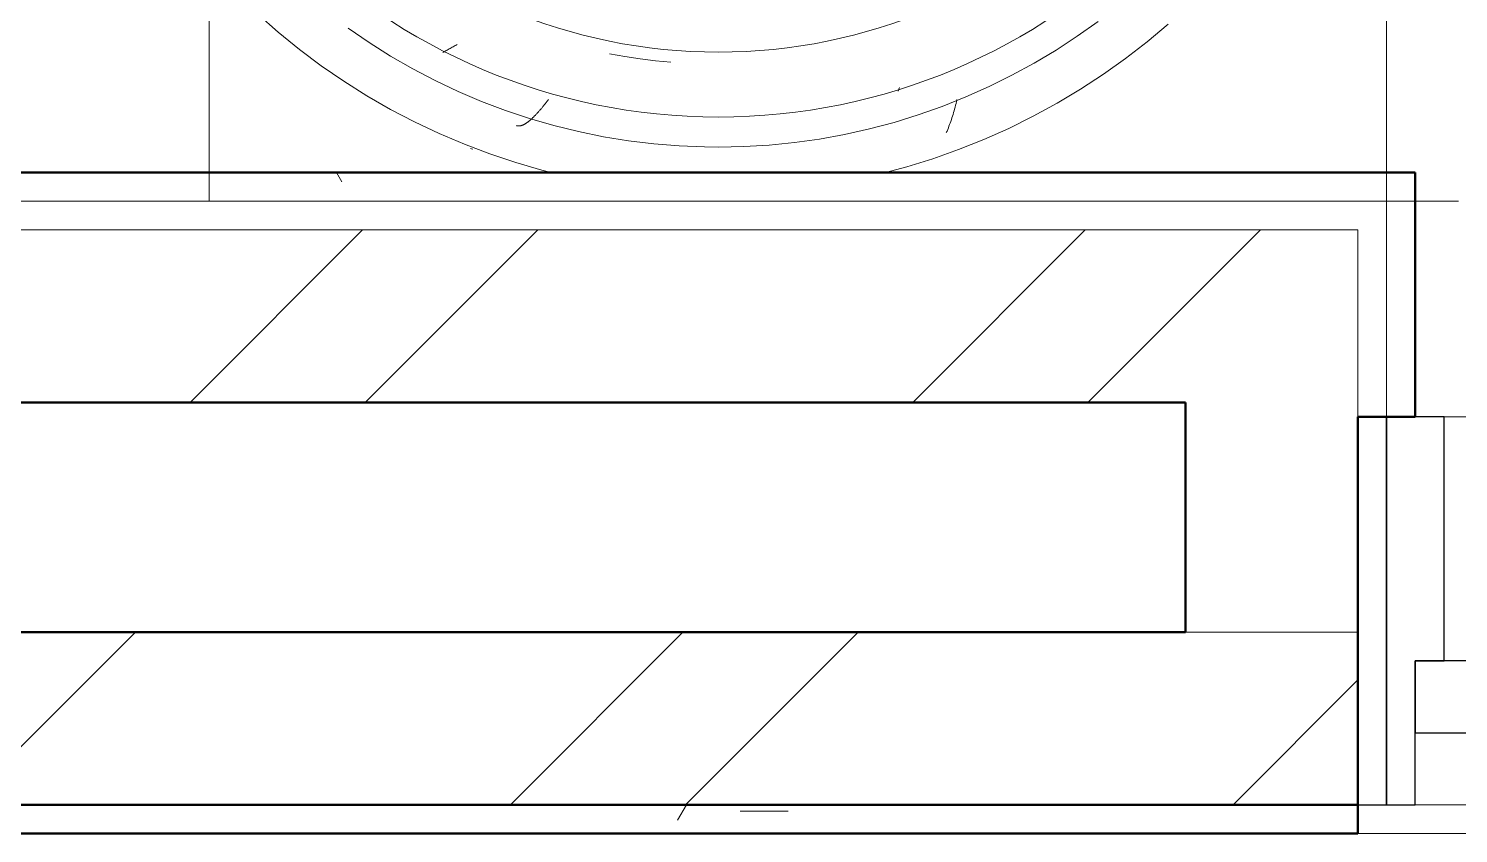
# Model space of a CAD drawing. Header units: millimetres. Extents: x -9358 to 257996, y -67499 to 9117.
# Drawn here: x 35675 to 36670, y -218 to 342 of the extents above; entities that cross this region are included whole.
import ezdxf

# ---------------------------------------------------------------- set-up
doc = ezdxf.new("R2010")
doc.units = ezdxf.units.MM
doc.header["$LTSCALE"] = 1000
for name, color, linetype, lineweight in [('A-WAL-CLD', 8, 'Continuous', 9), ('A-WAL-CMU', 8, 'Continuous', 50), ('A-WAL-LOW-20', 8, 'Continuous', 18), ('A-WAL-LOW-30', 8, 'Continuous', 18), ('A-WAL-PAT-1', 8, 'Continuous', 9), ('A-WIN', 8, 'Continuous', 9), ('A-WIN-1', 8, 'Continuous', 25)]:
    doc.layers.add(name, color=color, linetype=linetype, lineweight=lineweight)
pattern_1 = [(45, (0, 0), (-251.447, 251.447), []), (45, (0, 381), (-251.447, 251.447), [])]
pattern_2 = [(0, (0, 0), (812.8, 203.2), [33.528, -576.072, 33.528, -576.072, -3251.2]), (0, (0, 0), (812.8, 203.2), [-1219.2, 33.528, -1185.672, 33.528, -576.072, -1422.4]), (0, (0, 0), (812.8, 203.2), [-3048, 33.528, -372.872, 33.528, -982.472]), (120, (304.8, 101.6), (-582.3764, 602.3054), [33.528, -576.072, 33.528, -576.072, -3251.2]), (120, (304.8, 101.6), (-582.3764, 602.3054), [-1219.2, 33.528, -1185.672, 33.528, -576.072, -1422.4]), (120, (304.8, 101.6), (-582.3764, 602.3054), [-3048, 33.528, -372.872, 33.528, -982.472]), (240, (406.4, 508), (-230.4236, -805.5054), [33.528, -576.072, 33.528, -576.072, -3251.2]), (240, (406.4, 508), (-230.4236, -805.5054), [-1219.2, 33.528, -1185.672, 33.528, -576.072, -1422.4]), (240, (406.4, 508), (-230.4236, -805.5054), [-3048, 33.528, -372.872, 33.528, -982.472])]

# ---------------------------------------------------------------- blocks, each defined once
blk = doc.blocks.new('Walls 158 - Walls 13-1778402-01-Ground Floor Furniture Plan')
at = {"layer": 'A-WAL-PAT-1'}
h = blk.add_hatch(dxfattribs=at)
h.set_pattern_fill('FP_133', color=256, style=0, pattern_type=2)
h.set_pattern_definition([(90, (34450, 700), (-900, 6e-14), [700, -700]), (90, (34000, 0), (-1800, 1e-13), [700, -700]), (0, (34000, 0), (0, 700), [])])
h.paths.add_polyline_path([(34730, 370), (36620, 370), (36620, 1370), (34730, 1370), (34730, 588.96)], flags=0)
h.paths.add_polyline_path([(35230.1, 406.52), (35158.25, 406.52), (35085.76, 418.62), (35012.56, 444.48), (34951.61, 477.46), (34892.41, 523.9), (34843.83, 576.68), (34803.63, 638.2), (34774.11, 705.51), (34756.07, 776.76), (34750, 850), (34756.07, 923.24), (34775.8, 998.33), (34803.63, 1061.8), (34846.67, 1126.41), (34893.61, 1177.4), (34956.16, 1225), (35016.25, 1257.52), (35090.67, 1282.2), (35159.9, 1293.48), (35231.75, 1293.48), (35304.24, 1281.38), (35373.75, 1257.52), (35438.39, 1222.54), (35498.6, 1175), (35546.17, 1123.32), (35586.37, 1061.8), (35615.89, 994.49), (35633.93, 923.24), (35640, 850), (35632.9, 772.69), (35614.2, 701.67), (35586.37, 638.2), (35546.17, 576.68), (35495.09, 521.59), (35436.05, 476.19), (35373.75, 442.48), (35299.33, 417.8), (35231.75, 406.52)], flags=0)
h.paths.add_polyline_path([(36177.96, 406.52), (36118.25, 406.52), (36045.76, 418.62), (35976.25, 442.48), (35911.61, 477.46), (35853.61, 522.6), (35802.62, 578.54), (35763.63, 638.2), (35734.11, 705.51), (35716.07, 776.76), (35710, 850), (35716.07, 923.24), (35735.8, 998.33), (35765.93, 1065.31), (35803.83, 1123.32), (35854.74, 1178.28), (35913.95, 1223.81), (35976.25, 1257.52), (36050.67, 1282.2), (36119.9, 1293.48), (36191.75, 1293.48), (36264.24, 1281.38), (36333.75, 1257.52), (36402.55, 1219.3), (36458.82, 1174.76), (36506.17, 1123.32), (36546.37, 1061.8), (36575.89, 994.49), (36593.93, 923.24), (36600, 850), (36593.93, 776.76), (36574.2, 701.67), (36546.37, 638.2), (36506.17, 576.68), (36456.39, 522.6), (36396.05, 476.19), (36333.75, 442.48), (36259.33, 417.8), (36190.1, 406.52)], flags=0)
at = {"layer": 'A-WAL-LOW-20'}
blk.add_line((36620, 370), (36620, 1370), dxfattribs=at)
blk = doc.blocks.new('Walls 165 - Walls 6-1778459-01-Ground Floor Furniture Plan')
at = {"layer": 'A-WAL-PAT-1'}
h = blk.add_hatch(dxfattribs=at)
h.set_pattern_fill('FP_136', color=256, style=0, pattern_type=2)
h.set_pattern_definition([(270, (36170, 439.6), (900, 6e-14), [700, -700]), (270, (36620, 1139.6), (1800, 1e-13), [700, -700]), (180, (36620, 1139.6), (-9e-14, -700), [])])
h.paths.add_polyline_path([(36620, 370), (36670, 370), (36670, 1370), (36620, 1370), (36620, 725.9)], flags=0)
at = {"layer": 'A-WAL-LOW-20'}
for p, q in [((36620, 370), (36620, 1370)), ((36670, 370), (36620, 370))]:
    blk.add_line(p, q, dxfattribs=at)
blk = doc.blocks.new('Sliding_Window_Double - 3200 x 2700-V54-01-Ground Floor Furniture Plan')
at = {"layer": 'A-WIN'}
for p, q in [((1663.69, 180.56), (909.14, 180.56)), ((-1436.31, -89.44), (1643.69, -89.44))]:
    blk.add_line(p, q, dxfattribs=at)
at = {"layer": 'A-WIN-1'}
for p, q in [((1683.69, 180.56), (1663.69, 180.56)), ((1663.69, 180.56), (1663.69, 80.56)), ((1683.69, -89.44), (1683.69, 180.56)), ((1703.69, 180.56), (1683.69, 180.56)), ((1683.69, 180.56), (1683.69, -89.44)), ((1663.69, 130.56), (1613.69, 130.56)), ((1663.69, 80.56), (1663.69, 130.56)), ((1613.69, 80.56), (1663.69, 80.56)), ((1663.69, 80.56), (1643.69, 80.56)), ((1643.69, 80.56), (1643.69, -89.44)), ((1643.69, -89.44), (1663.69, -89.44))]:
    blk.add_line(p, q, dxfattribs=at)
blk = doc.blocks.new('FP_126-01-Ground Floor Furniture Plan')
at = {"layer": 'A-WAL-PAT-1'}
for p, q in [((49759.05, 698.96), (49758.32, 698.57)), ((49759.78, 699.36), (49759.05, 698.96)), ((49760.51, 699.75), (49759.78, 699.36)), ((49761.23, 700.15), (49760.51, 699.75)), ((49761.95, 700.54), (49761.23, 700.15)), ((49762.67, 700.93), (49761.95, 700.54)), ((49763.39, 701.33), (49762.67, 700.93)), ((49764.11, 701.72), (49763.39, 701.33)), ((49764.82, 702.11), (49764.11, 701.72)), ((49765.53, 702.5), (49764.82, 702.11)), ((49766.24, 702.88), (49765.53, 702.5)), ((49766.94, 703.27), (49766.24, 702.88)), ((49767.65, 703.65), (49766.94, 703.27)), ((49768.35, 704.03), (49767.65, 703.65)), ((49874.22, 697.58), (49884.84, 695.67)), ((49884.84, 695.67), (49895.51, 694.06)), ((49895.51, 694.06), (49906.22, 692.74)), ((49906.22, 692.74), (49916.96, 691.72))]:
    blk.add_line(p, q, dxfattribs=at)
blk = doc.blocks.new('FP_127-01-Ground Floor Furniture Plan')
at = {"layer": 'A-WAL-LOW-20', "flags": 128}
blk.add_lwpolyline([(50066.36, 615), (50081.14, 618.93), (50099.28, 624.54), (50117.17, 630.87), (50134.8, 637.91), (50152.13, 645.65), (50169.14, 654.08), (50185.79, 663.18), (50202.07, 672.94), (50217.95, 683.34), (50233.4, 694.37), (50248.39, 706), (50262.91, 718.23)], dxfattribs=at)
at = {"layer": 'A-WAL-PAT-1'}
for p, q in [((50114.08, 657.86), (50113.72, 656.61)), ((50114.43, 659.13), (50114.08, 657.86)), ((50114.77, 660.42), (50114.43, 659.13)), ((50115.1, 661.72), (50114.77, 660.42)), ((50115.42, 663.03), (50115.1, 661.72)), ((50115.73, 664.35), (50115.42, 663.03)), ((50116.03, 665.69), (50115.73, 664.35)), ((50110.5, 647.11), (50110.05, 646)), ((50110.94, 648.24), (50110.5, 647.11)), ((50111.36, 649.39), (50110.94, 648.24)), ((50111.78, 650.55), (50111.36, 649.39)), ((50112.19, 651.73), (50111.78, 650.55)), ((50112.59, 652.93), (50112.19, 651.73)), ((50112.97, 654.14), (50112.59, 652.93)), ((50113.35, 655.36), (50112.97, 654.14)), ((50113.72, 656.61), (50113.35, 655.36)), ((50109.13, 643.82), (50108.65, 642.77)), ((50109.6, 644.9), (50109.13, 643.82)), ((50110.05, 646), (50109.6, 644.9))]:
    blk.add_line(p, q, dxfattribs=at)
blk = doc.blocks.new('FP_128-01-Ground Floor Furniture Plan')
at = {"layer": 'A-WAL-LOW-20', "flags": 128}
blk.add_lwpolyline([(49629.46, 725.07), (49643.71, 712.53), (49658.45, 700.57), (49673.66, 689.22), (49689.3, 678.47), (49705.37, 668.37), (49721.83, 658.91), (49738.65, 650.12), (49755.81, 642), (49773.28, 634.59), (49791.03, 627.87), (49809.04, 621.87), (49827.27, 616.6), (49833.75, 615)], dxfattribs=at)
at = {"layer": 'A-WAL-PAT-1'}
for p, q in [((49778.27, 631.39), (49777.45, 631.68)), ((49779.1, 631.12), (49778.27, 631.39))]:
    blk.add_line(p, q, dxfattribs=at)
blk = doc.blocks.new('FP_129-01-Ground Floor Furniture Plan')
at = {"layer": 'A-WAL-PAT-1'}
for p, q in [((50075.44, 672.23), (50075.24, 671.57)), ((50075.65, 672.89), (50075.44, 672.23)), ((50075.85, 673.56), (50075.65, 672.89)), ((50076.06, 674.22), (50075.85, 673.56))]:
    blk.add_line(p, q, dxfattribs=at)
blk = doc.blocks.new('FP_130-01-Ground Floor Furniture Plan')
at = {"layer": 'A-WAL-LOW-20', "flags": 128}
blk.add_lwpolyline([(49950, 632.6), (49967.69, 632.95), (49985.35, 634.02), (50002.96, 635.78), (50020.48, 638.25), (50037.89, 641.42), (50055.16, 645.28), (50072.26, 649.83), (50089.16, 655.06), (50105.85, 660.96), (50122.28, 667.52), (50138.44, 674.74), (50154.29, 682.59), (50169.82, 691.08), (50185, 700.17), (50199.8, 709.87), (50214.2, 720.15)], dxfattribs=at)
blk = doc.blocks.new('FP_131-01-Ground Floor Furniture Plan')
at = {"layer": 'A-WAL-LOW-20', "flags": 128}
blk.add_lwpolyline([(49692.38, 715.35), (49706.96, 705.34), (49721.94, 695.91), (49737.28, 687.1), (49752.97, 678.9), (49768.96, 671.34), (49785.25, 664.42), (49801.8, 658.16), (49818.59, 652.57), (49835.59, 647.65), (49852.77, 643.42), (49870.1, 639.87), (49887.57, 637.03), (49905.13, 634.88), (49922.77, 633.44), (49940.45, 632.7), (49950, 632.6)], dxfattribs=at)
at = {"layer": 'A-WAL-PAT-1'}
for p, q in [((49824.54, 656.89), (49824.24, 656.55)), ((49824.84, 657.22), (49824.54, 656.89)), ((49825.14, 657.57), (49824.84, 657.22)), ((49825.44, 657.91), (49825.14, 657.57)), ((49825.75, 658.26), (49825.44, 657.91)), ((49826.05, 658.61), (49825.75, 658.26)), ((49826.36, 658.97), (49826.05, 658.61)), ((49826.66, 659.33), (49826.36, 658.97)), ((49826.97, 659.69), (49826.66, 659.33)), ((49827.28, 660.06), (49826.97, 659.69)), ((49827.58, 660.43), (49827.28, 660.06)), ((49827.89, 660.8), (49827.58, 660.43)), ((49828.2, 661.17), (49827.89, 660.8)), ((49828.51, 661.55), (49828.2, 661.17)), ((49828.82, 661.93), (49828.51, 661.55)), ((49829.13, 662.31), (49828.82, 661.93)), ((49829.43, 662.69), (49829.13, 662.31)), ((49829.74, 663.08), (49829.43, 662.69)), ((49830.05, 663.47), (49829.74, 663.08)), ((49830.36, 663.86), (49830.05, 663.47)), ((49830.67, 664.25), (49830.36, 663.86)), ((49830.98, 664.64), (49830.67, 664.25)), ((49831.29, 665.03), (49830.98, 664.64)), ((49831.6, 665.43), (49831.29, 665.03)), ((49831.91, 665.82), (49831.6, 665.43)), ((49809.75, 647.51), (49809.56, 647.57)), ((49809.94, 647.46), (49809.75, 647.51)), ((49810.14, 647.42), (49809.94, 647.46)), ((49810.34, 647.39), (49810.14, 647.42)), ((49810.54, 647.37), (49810.34, 647.39)), ((49810.74, 647.36), (49810.54, 647.37)), ((49810.95, 647.35), (49810.74, 647.36)), ((49811.15, 647.35), (49810.95, 647.35)), ((49811.36, 647.36), (49811.15, 647.35)), ((49811.58, 647.37), (49811.36, 647.36)), ((49811.79, 647.4), (49811.58, 647.37)), ((49812.01, 647.43), (49811.79, 647.4)), ((49812.23, 647.47), (49812.01, 647.43)), ((49812.45, 647.52), (49812.23, 647.47)), ((49812.68, 647.58), (49812.45, 647.52)), ((49812.91, 647.64), (49812.68, 647.58)), ((49813.14, 647.71), (49812.91, 647.64)), ((49813.37, 647.79), (49813.14, 647.71)), ((49813.61, 647.88), (49813.37, 647.79)), ((49813.84, 647.97), (49813.61, 647.88)), ((49814.08, 648.08), (49813.84, 647.97)), ((49814.32, 648.18), (49814.08, 648.08)), ((49814.57, 648.3), (49814.32, 648.18)), ((49814.81, 648.43), (49814.57, 648.3)), ((49815.06, 648.56), (49814.81, 648.43)), ((49815.31, 648.7), (49815.06, 648.56)), ((49815.56, 648.84), (49815.31, 648.7)), ((49815.82, 649), (49815.56, 648.84)), ((49816.07, 649.16), (49815.82, 649)), ((49816.33, 649.33), (49816.07, 649.16)), ((49816.59, 649.5), (49816.33, 649.33)), ((49816.85, 649.68), (49816.59, 649.5)), ((49817.12, 649.87), (49816.85, 649.68)), ((49817.39, 650.07), (49817.12, 649.87)), ((49817.65, 650.27), (49817.39, 650.07)), ((49817.92, 650.48), (49817.65, 650.27)), ((49818.19, 650.69), (49817.92, 650.48)), ((49818.47, 650.92), (49818.19, 650.69)), ((49818.74, 651.14), (49818.47, 650.92)), ((49819.02, 651.38), (49818.74, 651.14)), ((49819.3, 651.62), (49819.02, 651.38)), ((49819.58, 651.86), (49819.3, 651.62)), ((49819.86, 652.12), (49819.58, 651.86)), ((49820.14, 652.38), (49819.86, 652.12)), ((49820.43, 652.64), (49820.14, 652.38)), ((49820.71, 652.91), (49820.43, 652.64)), ((49821, 653.19), (49820.71, 652.91)), ((49821.29, 653.47), (49821, 653.19)), ((49821.58, 653.75), (49821.29, 653.47)), ((49821.87, 654.04), (49821.58, 653.75)), ((49822.16, 654.34), (49821.87, 654.04)), ((49822.45, 654.64), (49822.16, 654.34)), ((49822.75, 654.95), (49822.45, 654.64)), ((49823.04, 655.26), (49822.75, 654.95)), ((49823.34, 655.58), (49823.04, 655.26)), ((49823.64, 655.9), (49823.34, 655.58)), ((49823.94, 656.22), (49823.64, 655.9)), ((49824.24, 656.55), (49823.94, 656.22))]:
    blk.add_line(p, q, dxfattribs=at)
blk = doc.blocks.new('Walls 302 - Walls 78-2881523-01-Ground Floor Furniture Plan')
at = {"layer": 'A-WAL-PAT-1'}
h = blk.add_hatch(dxfattribs=at)
h.set_pattern_fill('FP_152', color=256, style=0, pattern_type=2)
h.set_pattern_definition([(0, (13795, 225), (528.32, 132.08), [43.586, -352.654, 43.586, -352.654, -2113.28]), (0, (13795, 225), (528.32, 132.08), [-792.48, 43.586, -748.894, 43.586, -352.654, -924.56]), (0, (13795, 225), (528.32, 132.08), [-1981.2, 43.586, -220.574, 43.586, -616.814]), (120, (13993.12, 291.04), (-378.54464, 391.49854), [43.586, -352.654, 43.586, -2465.934]), (120, (13993.12, 291.04), (-378.54464, 391.49854), [-439.826, -352.654, 43.586, -748.894, -1320.8]), (120, (13993.12, 291.04), (-378.54464, 391.49854), [-1584.96, 43.586, -352.654, 43.586, -880.974]), (120, (13993.12, 291.04), (-378.54464, 391.49854), [-2024.786, -220.574, 43.586, -616.814]), (240, (14059.16, 555.2), (-149.77536, -523.57854), [43.586, -352.654, 43.586, -2465.934]), (240, (14059.16, 555.2), (-149.77536, -523.57854), [-439.826, -352.654, 43.586, -748.894, -1320.8]), (240, (14059.16, 555.2), (-149.77536, -523.57854), [-1584.96, 43.586, -352.654, 43.586, -880.974]), (240, (14059.16, 555.2), (-149.77536, -523.57854), [-2024.786, -220.574, 43.586, -616.814])])
h.paths.add_polyline_path([(49950, 698.71), (50015.34, 704.42), (50078.7, 721.4), (50138.15, 749.12), (50191.88, 786.74), (50238.26, 833.12), (50275.88, 886.85), (50303.99, 947.75), (50320.58, 1009.66), (50326.29, 1075), (50320.58, 1140.34), (50303.6, 1203.7), (50275, 1264.4), (50238.26, 1316.88), (50191.88, 1363.26), (50138.15, 1400.88), (50078.7, 1428.6), (50015.34, 1445.58), (49950, 1451.29), (49884.66, 1445.58), (49821.3, 1428.6), (49760.6, 1400), (49708.12, 1363.26), (49661.32, 1316.28), (49624.12, 1263.15), (49595.24, 1199.37), (49579.25, 1138.4), (49573.71, 1075), (49579.42, 1009.66), (49596.4, 946.3), (49625, 885.6), (49661.74, 833.12), (49708.69, 786.34), (49761.85, 749.12), (49825.63, 720.24), (49886.6, 704.25), (49935.32, 699.99)], flags=0)
h.paths.add_polyline_path([(49976.56, 731.47), (49918.17, 731.47), (49850.28, 745.23), (49796.22, 766.17), (49742.09, 799.68), (49693.07, 845.19), (49656.15, 894.44), (49627.01, 954.91), (49610.87, 1011.61), (49605, 1075), (49611.09, 1139.16), (49629.01, 1201.05), (49658.11, 1258.51), (49697.35, 1309.53), (49745.32, 1352.32), (49800.33, 1385.42), (49860.41, 1407.73), (49923.44, 1418.53), (49981.83, 1418.53), (50044.41, 1406.83), (50103.78, 1383.83), (50157.91, 1350.32), (50204.96, 1307.42), (50243.85, 1255.56), (50271.7, 1199.63), (50289.13, 1138.39), (50295, 1075), (50288.91, 1010.84), (50270.99, 948.95), (50241.89, 891.49), (50202.65, 840.47), (50154.67, 797.68), (50099.67, 764.58), (50039.59, 742.27), (49981.83, 731.47)], flags=0)
at = {"layer": 'A-WAL-LOW-20'}
for radius, start, end in [(421.46, 90, 270), (421.46, 270, 90), (376.29, 90, 270), (376.29, 270, 90)]:
    blk.add_arc((49950, 1075), radius, start, end, dxfattribs=at)
for name in ['FP_128-01-Ground Floor Furniture Plan', 'FP_127-01-Ground Floor Furniture Plan', 'FP_131-01-Ground Floor Furniture Plan', 'FP_130-01-Ground Floor Furniture Plan', 'FP_129-01-Ground Floor Furniture Plan', 'FP_126-01-Ground Floor Furniture Plan']:
    blk.add_blockref(name, (0, 0), dxfattribs=at)
blk = doc.blocks.new('G')
at = {"layer": 'A-WAL-PAT-1'}
h = blk.add_hatch(dxfattribs=at)
h.set_pattern_fill('FP_2', color=256, style=0, pattern_type=2)
h.set_pattern_definition(pattern_2)
h.paths.add_polyline_path([(36620, 370), (36620, 390), (33850, 390), (33850, 370), (36600, 370)], flags=0)
h = blk.add_hatch(dxfattribs=at)
h.set_pattern_fill('FP_1', color=256, style=0, pattern_type=2)
h.set_pattern_definition(pattern_1)
h.paths.add_polyline_path([(36480, 230), (36480, 350), (34450, 350), (34450, 230), (35525.86, 230)], flags=0)
h = blk.add_hatch(dxfattribs=at)
h.set_pattern_fill('FP_1', color=256, style=0, pattern_type=2)
h.set_pattern_definition(pattern_1)
h.paths.add_polyline_path([(36600, 70), (36600, 350), (36480, 350), (36480, 70), (36508.99, 70)], flags=0)
h = blk.add_hatch(dxfattribs=at)
h.set_pattern_fill('FP_1', color=256, style=0, pattern_type=2)
h.set_pattern_definition(pattern_1)
h.paths.add_polyline_path([(36600, -50), (36600, 70), (34450.5, 70), (34450.5, -50), (36508.99, -50)], flags=0)
h = blk.add_hatch(dxfattribs=at)
h.set_pattern_fill('FP_2', color=256, style=0, pattern_type=2)
h.set_pattern_definition(pattern_2)
h.paths.add_polyline_path([(36600, -70), (36600, -50), (34450, -50), (34450, -70), (36508.99, -70)], flags=0)
at = {"layer": 'A-WAL-CLD'}
for p, q in [((36620, 370), (33850, 370)), ((36620, 220), (36620, 370)), ((36600, 350), (34450, 350)), ((36600, 220), (36600, 350)), ((36600, 70), (36480, 70))]:
    blk.add_line(p, q, dxfattribs=at)
at = {"layer": 'A-WAL-CMU'}
for p, q in [((36640, 390), (33810, 390)), ((36640, 220), (36640, 390)), ((34450, 230), (36480, 230)), ((36480, 230), (36480, 70)), ((36600, -70), (36600, 220)), ((36600, 220), (36640, 220)), ((36480, 70), (34450.5, 70)), ((36600, -50), (34450, -50)), ((34470, -70), (36600, -70))]:
    blk.add_line(p, q, dxfattribs=at)
at = {"layer": 'A-WAL-LOW-30'}
blk.add_line((39780, -70), (36600, -70), dxfattribs=at)
at = {"layer": 'A-WAL-LOW-20'}
for name, p in [('Walls 158 - Walls 13-1778402-01-Ground Floor Furniture Plan', (0, 0)), ('Walls 165 - Walls 6-1778459-01-Ground Floor Furniture Plan', (0, 0)), ('Walls 302 - Walls 78-2881523-01-Ground Floor Furniture Plan', (-13795, -225))]:
    blk.add_blockref(name, p, dxfattribs=at)
at = {"layer": 'A-WIN', "rotation": 180}
blk.add_blockref('Sliding_Window_Double - 3200 x 2700-V54-01-Ground Floor Furniture Plan', (38303.69, 130.56), dxfattribs=at)

msp = doc.modelspace()

# ---------------------------------------------------------------- block references
msp.add_blockref('G', (0, -148.08))

doc.saveas('drawing.dxf')
